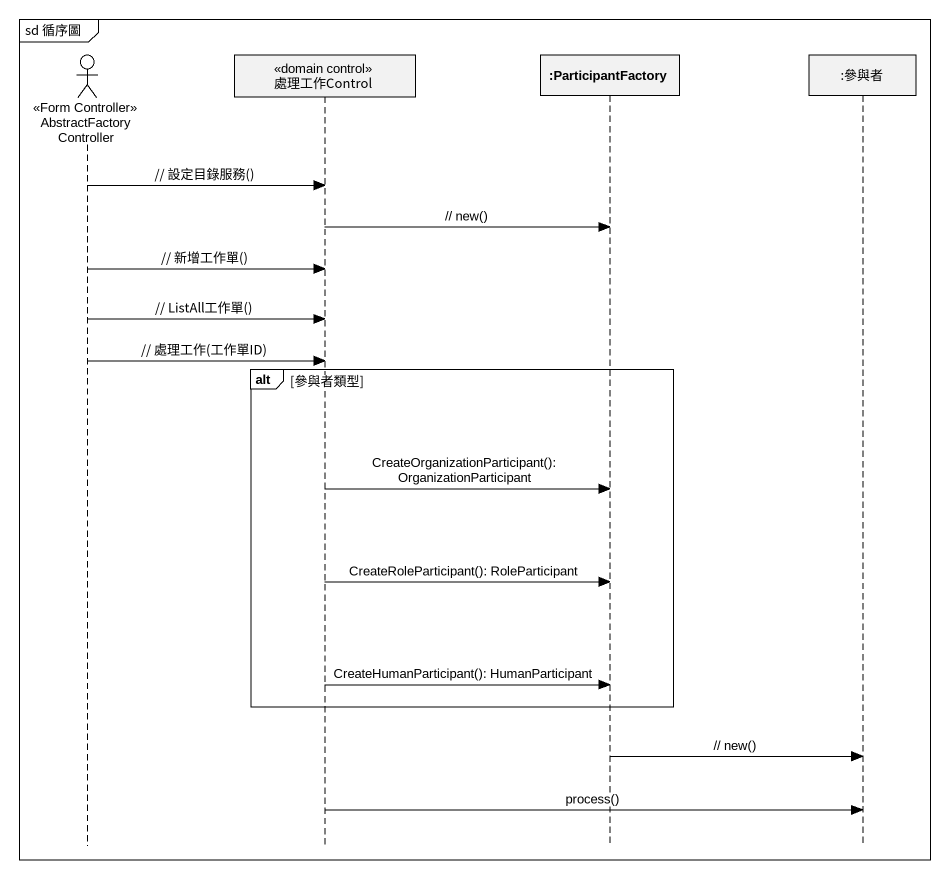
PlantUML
@startuml
mainframe sd 循序圖
hide footbox
actor AbstractFactoryController <<Form Controller>>
participant 處理工作Control <<domain control>>
participant ":ParticipantFactory" as ParticipantFactory
participant ":參與者" as 參與者

AbstractFactoryController -> 處理工作Control : // 設定目錄服務()
處理工作Control -> ParticipantFactory : // new()
AbstractFactoryController -> 處理工作Control : // 新增工作單()
AbstractFactoryController -> 處理工作Control : // ListAll工作單()
AbstractFactoryController -> 處理工作Control : // 處理工作(工作單ID)
alt 參與者類型
  處理工作Control -> ParticipantFactory : CreateOrganizationParticipant(): OrganizationParticipant
  處理工作Control -> ParticipantFactory : CreateRoleParticipant(): RoleParticipant
  處理工作Control -> ParticipantFactory : CreateHumanParticipant(): HumanParticipant
end
ParticipantFactory -> 參與者 : // new()
處理工作Control -> 參與者 : process()
@enduml
